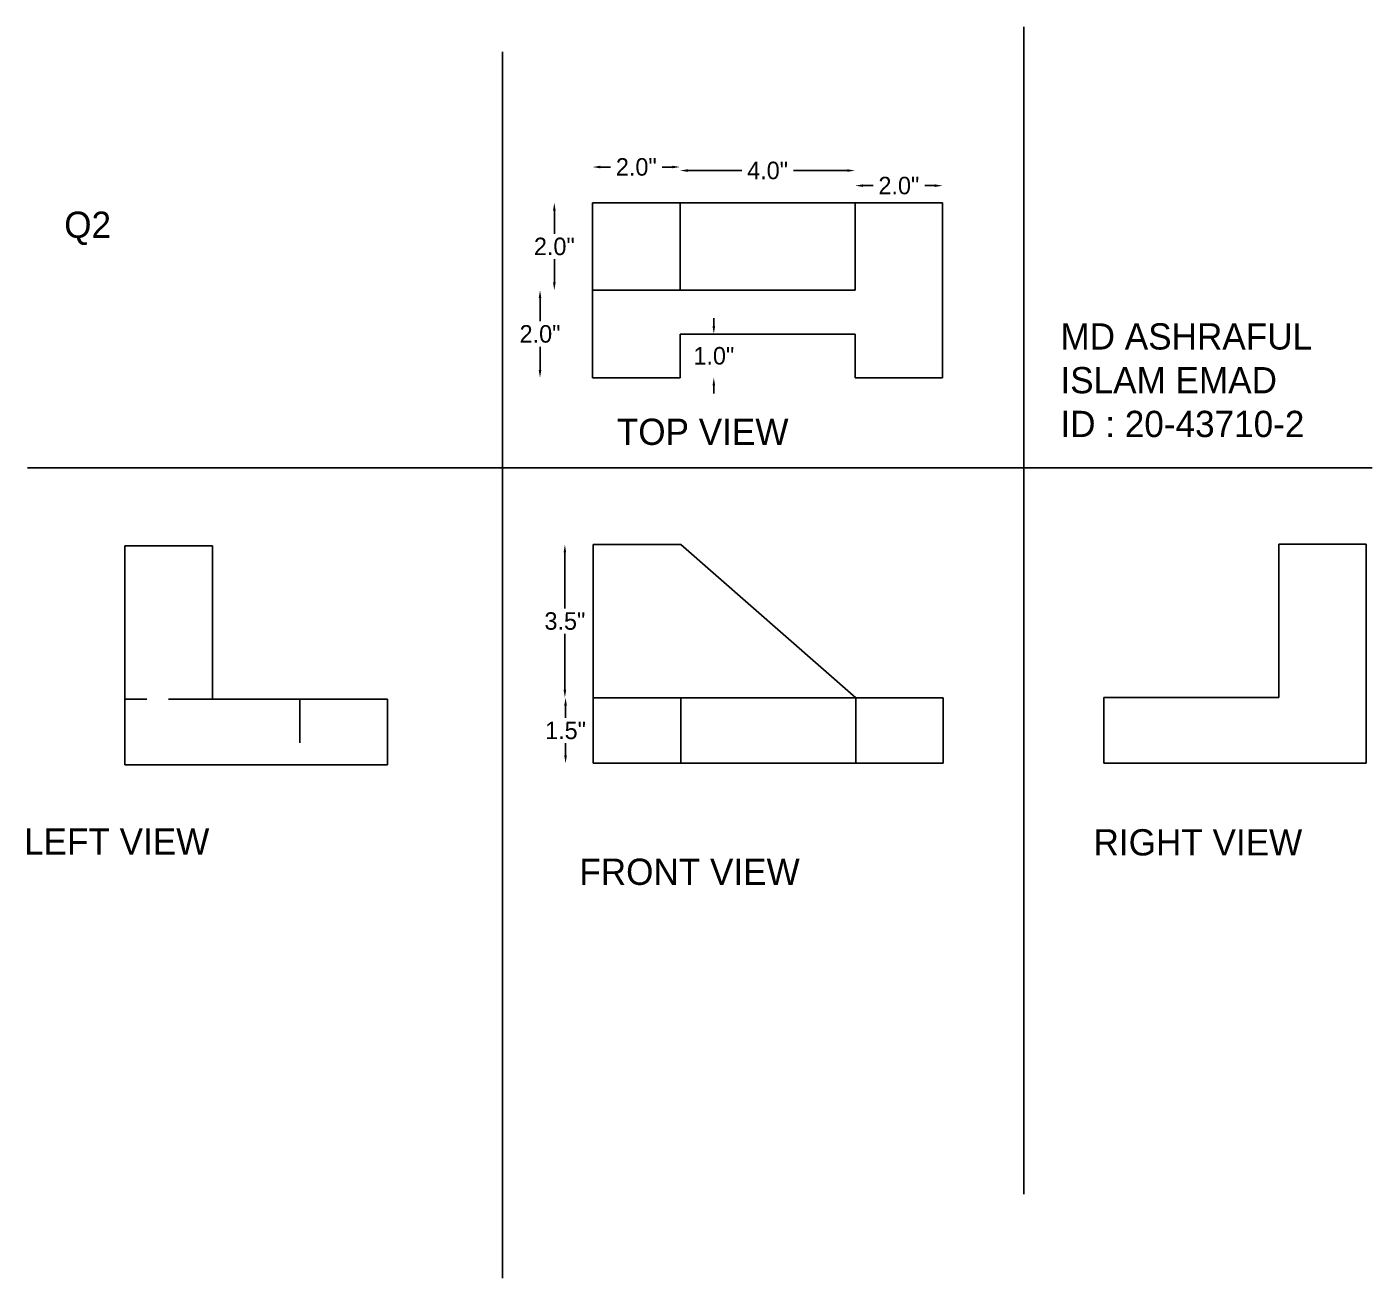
# Model space of a CAD drawing. Header units: inches. Extents: x 33 to 164, y -56 to 143.
# Drawn here: x 87.03 to 117.77, y -55.81 to -27.22 of the extents above; entities that cross this region are included whole.
import ezdxf

# ---------------------------------------------------------------- set-up
doc = ezdxf.new("R2010")
doc.units = ezdxf.units.IN
doc.header["$MEASUREMENT"] = 0
doc.linetypes.add('DASHEDX2', pattern=[1.5, 1, -0.5])
doc.dimstyles.get("Standard").update_dxf_attribs({"dimtxt": 0.4, "dimasz": 0.18, "dimexe": 0.18, "dimexo": 0.0625, "dimgap": 0.09, "dimtad": 0, "dimtih": 1, "dimtoh": 1, "dimdec": 1, "dimzin": 0, "dimdsep": 46, "dimlunit": 3, "dimtxsty": 'Standard', "dimcen": 0.09, "dimse1": 1, "dimse2": 1, "dimadec": 0, "dimazin": 0, "dimtfac": 1, "dimtdec": 1, "dimtofl": 0, "dimtmove": 0, "dimatfit": 3, "dimfxl": 1, "dimtolj": 1, "dimtzin": 0, "dimarcsym": 0})

# ---------------------------------------------------------------- blocks, each defined once
blk = doc.blocks.new('*D3')
at = {"color": 0, "lineweight": -2}
for p, q in [((98.758, -33.415), (98.758, -33.945)), ((98.758, -35.055), (98.758, -34.525))]:
    blk.add_line(p, q, dxfattribs=at)
at = {"color": 0}
for points in [[(98.728, -33.415), (98.788, -33.415), (98.758, -33.235)], [(98.728, -35.055), (98.788, -35.055), (98.758, -35.235)]]:
    blk.add_solid(points, dxfattribs=at)
at = {"layer": 'Defpoints', "color": 0}
for p in [(98.758, -33.235), (99.958, -33.235), (99.958, -35.235)]:
    blk.add_point(p, dxfattribs=at)
at = {"color": 0, "insert": (98.758, -34.235), "char_height": 0.4, "attachment_point": 5}
blk.add_mtext('\\A1;2.0"', dxfattribs=at)
blk = doc.blocks.new('*D4')
at = {"color": 0, "lineweight": -2}
for p, q in [((99.085, -31.415), (99.085, -31.945)), ((99.085, -33.055), (99.085, -32.525))]:
    blk.add_line(p, q, dxfattribs=at)
at = {"color": 0}
for points in [[(99.055, -31.415), (99.115, -31.415), (99.085, -31.235)], [(99.055, -33.055), (99.115, -33.055), (99.085, -33.235)]]:
    blk.add_solid(points, dxfattribs=at)
at = {"layer": 'Defpoints', "color": 0}
for p in [(99.085, -31.235), (99.958, -31.235), (99.958, -33.235)]:
    blk.add_point(p, dxfattribs=at)
at = {"color": 0, "insert": (99.085, -32.235), "char_height": 0.4, "attachment_point": 5}
blk.add_mtext('\\A1;2.0"', dxfattribs=at)
blk = doc.blocks.new('*D5')
at = {"color": 0, "lineweight": -2}
for p, q in [((100.138, -30.418), (100.368, -30.418)), ((101.778, -30.418), (101.548, -30.418))]:
    blk.add_line(p, q, dxfattribs=at)
at = {"color": 0}
for points in [[(100.138, -30.388), (100.138, -30.448), (99.958, -30.418)], [(101.778, -30.388), (101.778, -30.448), (101.958, -30.418)]]:
    blk.add_solid(points, dxfattribs=at)
at = {"layer": 'Defpoints', "color": 0}
for p in [(101.958, -30.418), (99.958, -31.235), (101.958, -31.235)]:
    blk.add_point(p, dxfattribs=at)
at = {"color": 0, "insert": (100.958, -30.418), "char_height": 0.4, "attachment_point": 5}
blk.add_mtext('\\A1;2.0"', dxfattribs=at)
blk = doc.blocks.new('*D6')
at = {"color": 0, "lineweight": -2}
for p, q in [((102.138, -30.499), (103.368, -30.499)), ((105.778, -30.499), (104.548, -30.499))]:
    blk.add_line(p, q, dxfattribs=at)
at = {"color": 0}
for points in [[(102.138, -30.469), (102.138, -30.529), (101.958, -30.499)], [(105.778, -30.469), (105.778, -30.529), (105.958, -30.499)]]:
    blk.add_solid(points, dxfattribs=at)
at = {"layer": 'Defpoints', "color": 0}
for p in [(105.958, -30.499), (101.958, -31.235), (105.958, -31.235)]:
    blk.add_point(p, dxfattribs=at)
at = {"color": 0, "insert": (103.958, -30.499), "char_height": 0.4, "attachment_point": 5}
blk.add_mtext('\\A1;4.0"', dxfattribs=at)
blk = doc.blocks.new('*D8')
at = {"color": 0, "lineweight": -2}
for p, q in [((106.138, -30.844), (106.368, -30.844)), ((107.778, -30.844), (107.548, -30.844))]:
    blk.add_line(p, q, dxfattribs=at)
at = {"color": 0}
for points in [[(106.138, -30.814), (106.138, -30.874), (105.958, -30.844)], [(107.778, -30.814), (107.778, -30.874), (107.958, -30.844)]]:
    blk.add_solid(points, dxfattribs=at)
at = {"layer": 'Defpoints', "color": 0}
for p in [(107.958, -30.844), (105.958, -31.235), (107.958, -31.235)]:
    blk.add_point(p, dxfattribs=at)
at = {"color": 0, "insert": (106.958, -30.844), "char_height": 0.4, "attachment_point": 5}
blk.add_mtext('\\A1;2.0"', dxfattribs=at)
blk = doc.blocks.new('*D9')
at = {"color": 0, "lineweight": -2}
for p, q in [((102.73, -34.055), (102.73, -33.875)), ((102.73, -35.415), (102.73, -35.595))]:
    blk.add_line(p, q, dxfattribs=at)
at = {"color": 0}
for points in [[(102.7, -34.055), (102.76, -34.055), (102.73, -34.235)], [(102.7, -35.415), (102.76, -35.415), (102.73, -35.235)]]:
    blk.add_solid(points, dxfattribs=at)
at = {"layer": 'Defpoints', "color": 0}
for p in [(101.958, -34.235), (101.958, -35.235), (102.73, -35.235)]:
    blk.add_point(p, dxfattribs=at)
at = {"color": 0, "insert": (102.73, -34.735), "char_height": 0.4, "attachment_point": 5}
blk.add_mtext('\\A1;1.0"', dxfattribs=at)
blk = doc.blocks.new('*D10')
at = {"color": 0, "lineweight": -2}
for p, q in [((99.326, -39.228), (99.326, -40.508)), ((99.326, -42.368), (99.326, -41.088))]:
    blk.add_line(p, q, dxfattribs=at)
at = {"color": 0}
for points in [[(99.296, -39.228), (99.356, -39.228), (99.326, -39.048)], [(99.296, -42.368), (99.356, -42.368), (99.326, -42.548)]]:
    blk.add_solid(points, dxfattribs=at)
at = {"layer": 'Defpoints', "color": 0}
for p in [(99.326, -39.048), (99.972, -39.048), (99.972, -42.548)]:
    blk.add_point(p, dxfattribs=at)
at = {"color": 0, "insert": (99.326, -40.798), "char_height": 0.4, "attachment_point": 5}
blk.add_mtext('\\A1;3.5"', dxfattribs=at)
blk = doc.blocks.new('*D11')
at = {"color": 0, "lineweight": -2}
for p, q in [((99.341, -42.728), (99.341, -43.008)), ((99.341, -43.868), (99.341, -43.588))]:
    blk.add_line(p, q, dxfattribs=at)
at = {"color": 0}
for points in [[(99.311, -42.728), (99.371, -42.728), (99.341, -42.548)], [(99.311, -43.868), (99.371, -43.868), (99.341, -44.048)]]:
    blk.add_solid(points, dxfattribs=at)
at = {"layer": 'Defpoints', "color": 0}
for p in [(99.341, -42.548), (99.972, -42.548), (99.972, -44.048)]:
    blk.add_point(p, dxfattribs=at)
at = {"color": 0, "insert": (99.341, -43.298), "char_height": 0.4, "attachment_point": 5}
blk.add_mtext('\\A1;1.5"', dxfattribs=at)

msp = doc.modelspace()

# ---------------------------------------------------------------- linework, layer by layer
for p, q in [((109.816, -27.215), (109.816, -53.897)), ((97.901, -27.786), (97.901, -55.815)), ((99.958, -33.235), (99.958, -31.235)), ((99.958, -31.235), (101.958, -31.235)), ((101.958, -31.235), (105.958, -31.235)), ((101.958, -31.235), (101.958, -33.235)), ((105.958, -31.235), (107.958, -31.235)), ((105.958, -33.235), (105.958, -31.235)), ((107.958, -31.235), (107.958, -35.235)), ((99.958, -35.235), (99.958, -33.235)), ((99.958, -33.235), (101.958, -33.235)), ((101.958, -33.235), (105.958, -33.235)), ((105.958, -34.235), (101.958, -34.235)), ((101.958, -34.235), (101.958, -35.235)), ((105.958, -35.235), (105.958, -34.235)), ((101.958, -35.235), (99.958, -35.235)), ((107.958, -35.235), (105.958, -35.235)), ((87.048, -37.292), (117.772, -37.292)), ((89.271, -42.58), (89.271, -39.08)), ((89.271, -39.08), (91.271, -39.08)), ((91.271, -39.08), (91.271, -42.58)), ((99.972, -42.548), (99.972, -39.048)), ((99.972, -39.048), (101.972, -39.048)), ((101.972, -39.048), (105.972, -42.548)), ((117.639, -39.042), (115.639, -39.042)), ((115.639, -39.042), (115.639, -42.542)), ((117.639, -42.542), (117.639, -39.042)), ((89.271, -44.08), (89.271, -42.58)), ((93.271, -42.58), (91.271, -42.58)), ((95.271, -42.58), (93.271, -42.58)), ((95.271, -44.08), (95.271, -42.58)), ((99.972, -44.048), (99.972, -42.548)), ((101.972, -42.548), (99.972, -42.548)), ((105.972, -42.548), (101.972, -42.548)), ((101.972, -44.048), (101.972, -42.548)), ((107.972, -42.548), (105.972, -42.548)), ((105.972, -44.048), (105.972, -42.548)), ((107.972, -44.048), (107.972, -42.548)), ((111.639, -44.042), (111.639, -42.542)), ((111.639, -42.542), (113.639, -42.542)), ((113.639, -42.542), (115.639, -42.542)), ((117.639, -44.042), (117.639, -42.542)), ((93.271, -44.08), (89.271, -44.08)), ((95.271, -44.08), (93.271, -44.08)), ((99.972, -44.048), (101.972, -44.048)), ((101.972, -44.048), (105.972, -44.048)), ((105.972, -44.048), (107.972, -44.048)), ((111.639, -44.042), (113.639, -44.042)), ((113.639, -44.042), (117.639, -44.042))]:
    msp.add_line(p, q)
at = {"linetype": 'DASHEDX2'}
for p, q in [((91.271, -42.58), (89.271, -42.58)), ((93.271, -42.58), (93.271, -44.08))]:
    msp.add_line(p, q, dxfattribs=at)

# ---------------------------------------------------------------- texts
at = {"char_height": 0.6, "attachment_point": 1}
for s, insert, width in [('Q2', (87.885, -31.438), 6.30443), ('MD ASHRAFUL ISLAM EMAD\\PID : 20-43710-2', (110.65, -33.99), 8.21848), ('TOP VIEW', (100.513, -36.17), 7.50775), ('LEFT VIEW', (86.966, -45.534), 8.52783), ('RIGHT VIEW', (111.407, -45.554), 5.95724), ('FRONT VIEW', (99.656, -46.227), 7.99739)]:
    msp.add_mtext(s, dxfattribs=dict(at, insert=insert, width=width))

# ---------------------------------------------------------------- dimensions: what is measured, and where the dimension line sits
for base, p1, p2, picture, middle in [((101.958, -30.418), (99.958, -31.235), (101.958, -31.235), '*D5', (100.958, -30.418)), ((105.958, -30.499), (101.958, -31.235), (105.958, -31.235), '*D6', (103.958, -30.499)), ((107.958, -30.844), (105.958, -31.235), (107.958, -31.235), '*D8', (106.958, -30.844))]:
    dim = msp.add_linear_dim(base=base, p1=p1, p2=p2, dimstyle='Standard')
    dim.commit()
    dim.dimension.update_dxf_attribs({"geometry": picture, "text_midpoint": middle})
for base, p1, p2, picture, middle in [((99.085, -31.235), (99.958, -33.235), (99.958, -31.235), '*D4', (99.085, -32.235)), ((98.758, -33.235), (99.958, -35.235), (99.958, -33.235), '*D3', (98.758, -34.235)), ((102.73, -35.235), (101.958, -34.235), (101.958, -35.235), '*D9', (102.73, -34.735)), ((99.326, -39.048), (99.972, -42.548), (99.972, -39.048), '*D10', (99.326, -40.798)), ((99.341, -42.548), (99.972, -44.048), (99.972, -42.548), '*D11', (99.341, -43.298))]:
    dim = msp.add_linear_dim(base=base, p1=p1, p2=p2, angle=90, dimstyle='Standard')
    dim.commit()
    dim.dimension.update_dxf_attribs({"geometry": picture, "text_midpoint": middle})

doc.saveas('drawing.dxf')
